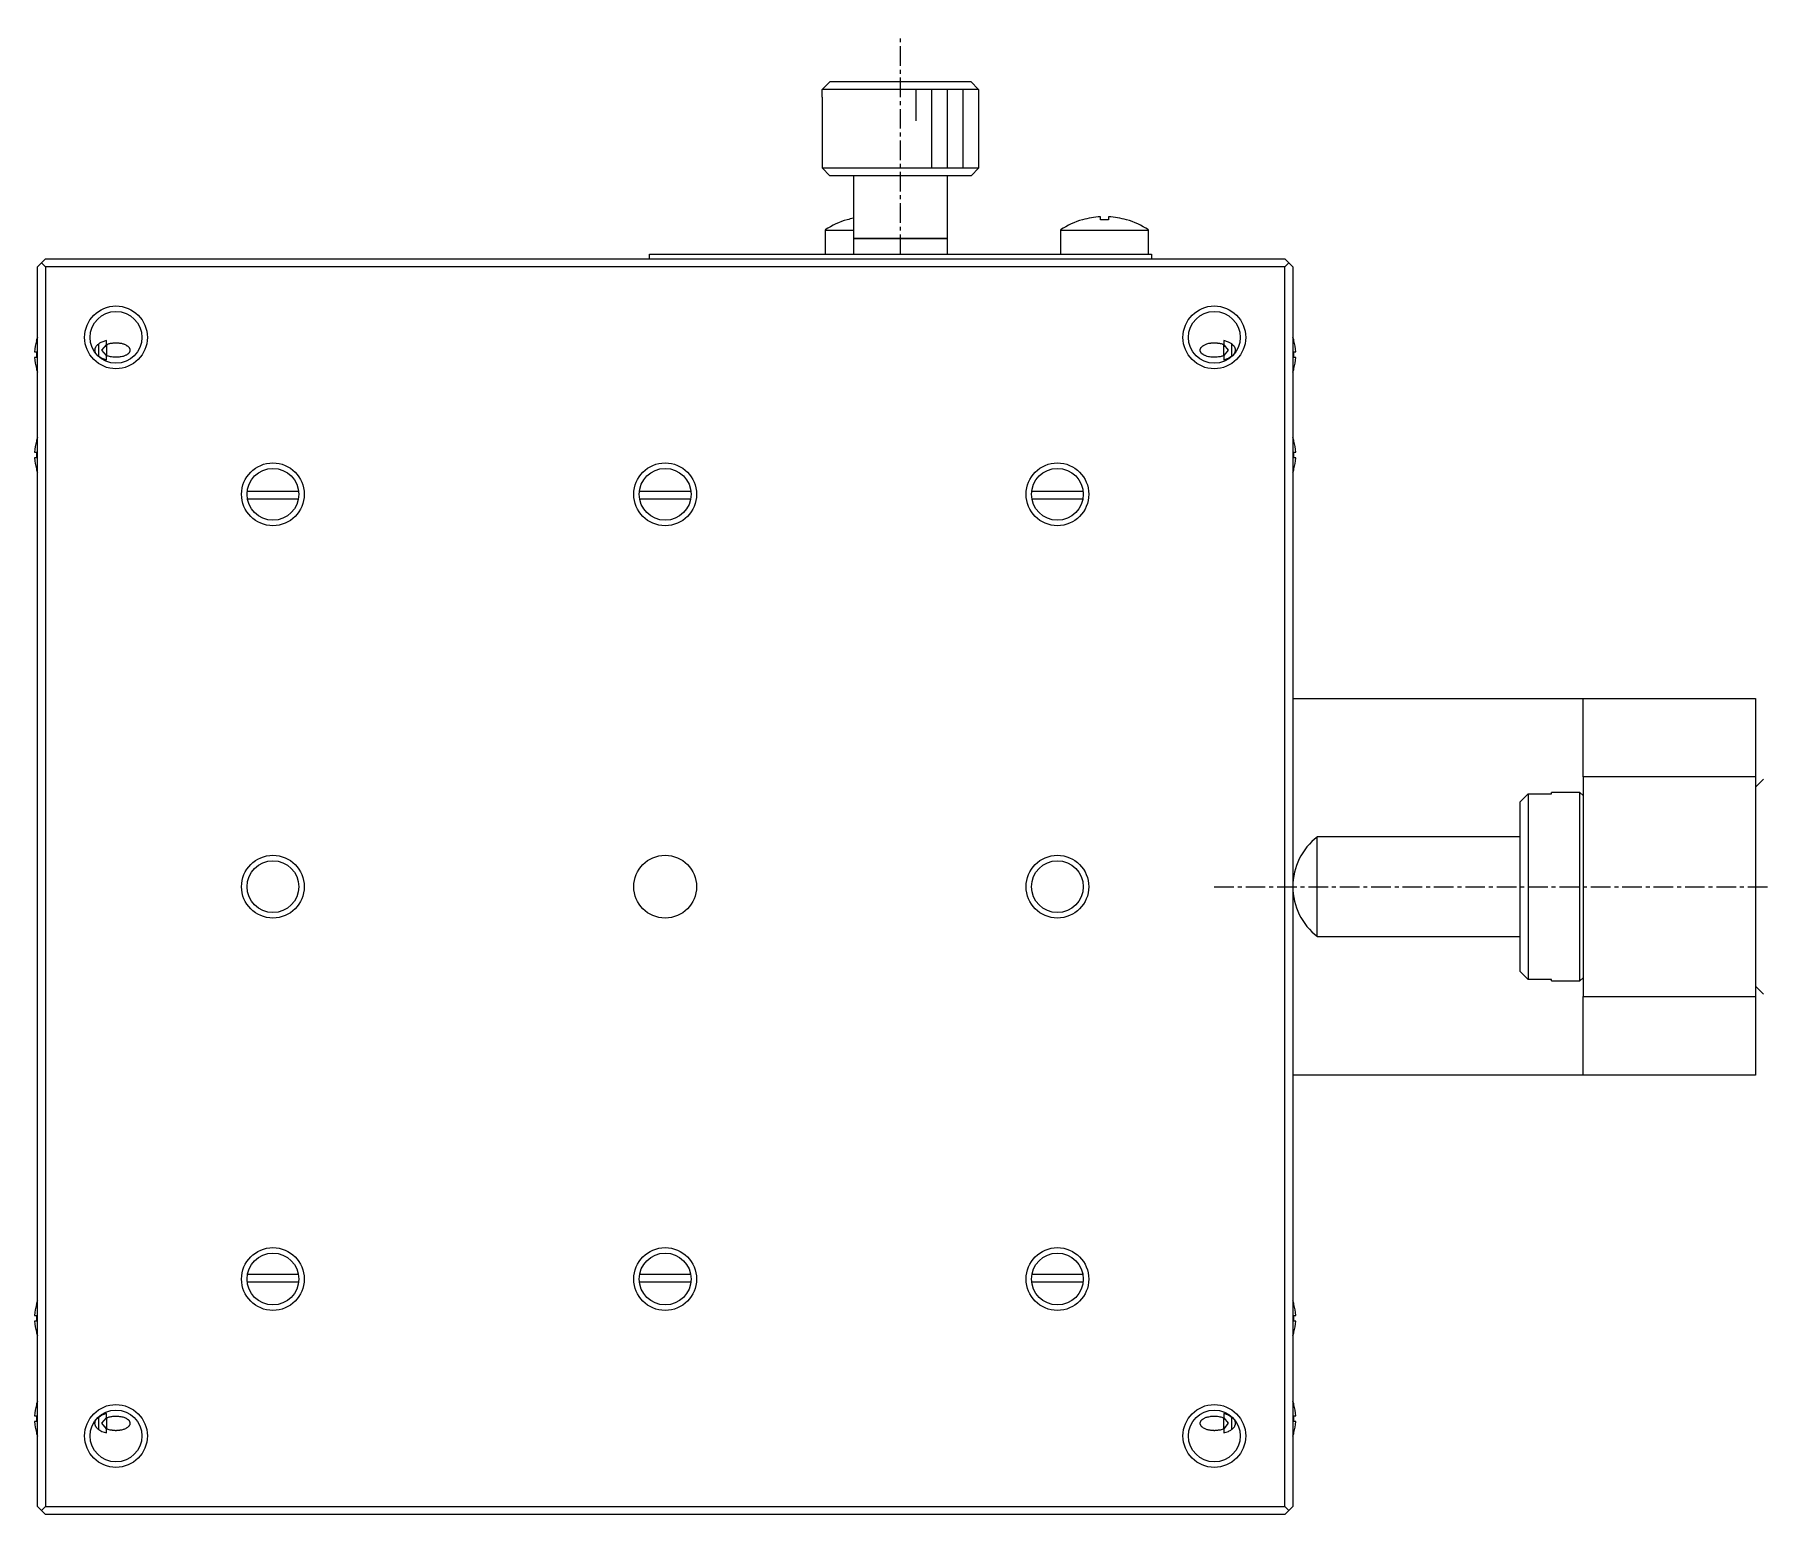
# Model space of a CAD drawing. Extents: x 1683 to 2292, y -88 to 224.
# Drawn here: x 1738.9 to 1848.8, y 41.1 to 135.4 of the extents above; entities that cross this region are included whole.
import ezdxf

# ---------------------------------------------------------------- set-up
doc = ezdxf.new("R2010")
doc.units = 0
doc.linetypes.add('CENTER', pattern=[2, 1.25, -0.25, 0.25, -0.25])
doc.layers.get('0').update_dxf_attribs({"linetype": 'CONTINUOUS'})
doc.layers.add('CENTER', color=1, linetype='CENTER')

msp = doc.modelspace()

# ---------------------------------------------------------------- linework, layer by layer
at = {"color": 7, "linetype": 'CONTINUOUS'}
for p, q in [((1789.11, 131.91), (1789.61, 132.41)), ((1789.61, 132.41), (1798.58, 132.41)), ((1789.61, 132.41), (1798.58, 132.41)), ((1798.58, 132.41), (1799.08, 131.91)), ((1789.1, 131.41), (1789.1, 126.91)), ((1789.1, 131.41), (1789.11, 131.41)), ((1789.1, 131.41), (1789.11, 131.41)), ((1789.11, 131.41), (1789.11, 131.91)), ((1799.08, 131.91), (1789.11, 131.91)), ((1799.08, 131.91), (1799.08, 131.41)), ((1799.08, 131.41), (1799.1, 131.41)), ((1799.08, 131.41), (1799.1, 131.41)), ((1799.1, 126.91), (1799.1, 131.41)), ((1789.1, 126.91), (1789.6, 126.41)), ((1789.1, 126.91), (1799.1, 126.91)), ((1798.6, 126.41), (1799.1, 126.91)), ((1798.6, 126.41), (1789.6, 126.41)), ((1791.1, 126.41), (1791.1, 122.41)), ((1797.1, 122.41), (1797.1, 126.41)), ((1790.7, 123.6), (1790.69, 123.61)), ((1790.7, 123.6), (1790.69, 123.61)), ((1805.7, 123.6), (1805.69, 123.61)), ((1805.7, 123.6), (1805.69, 123.61)), ((1806.84, 123.6), (1806.84, 123.79)), ((1807.36, 123.6), (1806.84, 123.6)), ((1807.36, 123.79), (1807.36, 123.6)), ((1808.5, 123.61), (1808.5, 123.6)), ((1808.5, 123.61), (1808.5, 123.6)), ((1789.3, 122.95), (1789.3, 121.41)), ((1789.3, 122.95), (1791.1, 122.95)), ((1791.1, 122.41), (1791.1, 121.41)), ((1797.1, 122.41), (1791.1, 122.41)), ((1791.1, 122.41), (1797.1, 122.41)), ((1797.1, 121.41), (1797.1, 122.41)), ((1804.3, 122.95), (1804.3, 121.41)), ((1804.3, 122.95), (1809.9, 122.95)), ((1809.9, 121.41), (1809.9, 122.95)), ((1739.6, 121.11), (1739.35, 120.86)), ((1739.6, 121.11), (1818.6, 121.11)), ((1778.1, 121.41), (1780.1, 121.41)), ((1778.1, 121.11), (1778.1, 121.41)), ((1780.1, 121.41), (1808.1, 121.41)), ((1808.1, 121.41), (1810.1, 121.41)), ((1810.1, 121.41), (1810.1, 121.11)), ((1818.85, 120.86), (1818.6, 121.11)), ((1739.35, 120.86), (1739.1, 120.61)), ((1739.1, 41.61), (1739.1, 120.61)), ((1739.6, 120.61), (1739.35, 120.86)), ((1739.6, 120.61), (1739.6, 41.61)), ((1818.6, 120.61), (1739.6, 120.61)), ((1818.85, 120.86), (1818.6, 120.61)), ((1818.6, 41.61), (1818.6, 120.61)), ((1819.1, 120.61), (1818.85, 120.86)), ((1819.1, 120.61), (1819.1, 41.61)), ((1739.02, 115.9), (1739.03, 115.89)), ((1739.02, 115.9), (1739.03, 115.89)), ((1743, 114.88), (1743, 115.7)), ((1743.2, 115.29), (1743.5, 115.64)), ((1743.43, 115.58), (1743.41, 115.6)), ((1743.5, 115.51), (1743.43, 115.58)), ((1743.5, 115.64), (1743.5, 115.92)), ((1743.5, 115.64), (1743.54, 115.66)), ((1743.5, 115.64), (1743.5, 115.51)), ((1743.5, 115.51), (1743.5, 114.95)), ((1743.54, 115.66), (1743.6, 115.69)), ((1743.6, 115.69), (1743.66, 115.71)), ((1743.66, 115.71), (1743.71, 115.72)), ((1743.71, 115.72), (1743.75, 115.73)), ((1743.75, 115.73), (1743.8, 115.74)), ((1743.8, 115.74), (1743.85, 115.75)), ((1743.85, 115.75), (1743.88, 115.75)), ((1743.88, 115.75), (1743.91, 115.76)), ((1743.91, 115.76), (1743.94, 115.76)), ((1743.94, 115.76), (1743.97, 115.76)), ((1743.97, 115.76), (1744, 115.77)), ((1744, 115.77), (1744.02, 115.77)), ((1744.02, 115.77), (1744.04, 115.77)), ((1744.04, 115.77), (1744.05, 115.77)), ((1744.05, 115.77), (1744.06, 115.77)), ((1744.06, 115.77), (1744.08, 115.77)), ((1744.08, 115.77), (1744.1, 115.77)), ((1744.1, 115.77), (1744.12, 115.77)), ((1744.12, 115.77), (1744.13, 115.77)), ((1744.13, 115.77), (1744.15, 115.77)), ((1744.15, 115.77), (1744.17, 115.77)), ((1744.17, 115.77), (1744.19, 115.77)), ((1744.19, 115.77), (1744.21, 115.77)), ((1744.21, 115.77), (1744.22, 115.76)), ((1744.22, 115.76), (1744.24, 115.76)), ((1744.24, 115.76), (1744.26, 115.76)), ((1744.26, 115.76), (1744.29, 115.76)), ((1744.29, 115.76), (1744.32, 115.75)), ((1744.32, 115.75), (1744.36, 115.75)), ((1744.36, 115.75), (1744.4, 115.74)), ((1744.4, 115.74), (1744.45, 115.73)), ((1744.45, 115.73), (1744.49, 115.72)), ((1744.49, 115.72), (1744.54, 115.7)), ((1744.54, 115.7), (1744.59, 115.69)), ((1744.59, 115.69), (1744.63, 115.67)), ((1744.63, 115.67), (1744.68, 115.65)), ((1744.68, 115.65), (1744.73, 115.63)), ((1744.73, 115.63), (1744.77, 115.6)), ((1744.77, 115.6), (1744.8, 115.58)), ((1744.8, 115.58), (1744.84, 115.56)), ((1744.84, 115.56), (1744.86, 115.54)), ((1744.86, 115.54), (1744.87, 115.53)), ((1744.87, 115.53), (1744.89, 115.51)), ((1744.89, 115.51), (1744.9, 115.5)), ((1744.9, 115.5), (1744.92, 115.48)), ((1744.92, 115.48), (1744.93, 115.46)), ((1744.93, 115.46), (1744.95, 115.45)), ((1744.95, 115.45), (1744.95, 115.43)), ((1813.24, 115.44), (1813.25, 115.46)), ((1813.24, 115.43), (1813.24, 115.44)), ((1813.25, 115.46), (1813.27, 115.47)), ((1813.27, 115.47), (1813.28, 115.49)), ((1813.28, 115.49), (1813.3, 115.51)), ((1813.3, 115.51), (1813.32, 115.53)), ((1813.32, 115.53), (1813.34, 115.54)), ((1813.34, 115.54), (1813.36, 115.56)), ((1813.36, 115.56), (1813.39, 115.58)), ((1813.39, 115.58), (1813.42, 115.6)), ((1813.42, 115.6), (1813.45, 115.62)), ((1813.45, 115.62), (1813.49, 115.64)), ((1813.49, 115.64), (1813.54, 115.66)), ((1813.54, 115.66), (1813.59, 115.68)), ((1813.59, 115.68), (1813.63, 115.7)), ((1813.63, 115.7), (1813.68, 115.71)), ((1813.68, 115.71), (1813.74, 115.73)), ((1813.74, 115.73), (1813.79, 115.74)), ((1813.79, 115.74), (1813.84, 115.75)), ((1813.84, 115.75), (1813.87, 115.75)), ((1813.87, 115.75), (1813.9, 115.76)), ((1813.9, 115.76), (1813.94, 115.76)), ((1813.94, 115.76), (1813.96, 115.76)), ((1813.96, 115.76), (1813.99, 115.77)), ((1813.99, 115.77), (1814.02, 115.77)), ((1814.02, 115.77), (1814.03, 115.77)), ((1814.03, 115.77), (1814.04, 115.77)), ((1814.04, 115.77), (1814.06, 115.77)), ((1814.06, 115.77), (1814.07, 115.77)), ((1814.07, 115.77), (1814.09, 115.77)), ((1814.09, 115.77), (1814.11, 115.77)), ((1814.11, 115.77), (1814.13, 115.77)), ((1814.13, 115.77), (1814.15, 115.77)), ((1814.15, 115.77), (1814.16, 115.77)), ((1814.16, 115.77), (1814.18, 115.77)), ((1814.18, 115.77), (1814.2, 115.77)), ((1814.2, 115.77), (1814.21, 115.76)), ((1814.21, 115.76), (1814.23, 115.76)), ((1814.23, 115.76), (1814.25, 115.76)), ((1814.25, 115.76), (1814.28, 115.76)), ((1814.28, 115.76), (1814.31, 115.75)), ((1814.31, 115.75), (1814.35, 115.75)), ((1814.35, 115.75), (1814.39, 115.74)), ((1814.39, 115.74), (1814.43, 115.73)), ((1814.43, 115.73), (1814.47, 115.72)), ((1814.47, 115.72), (1814.53, 115.71)), ((1814.53, 115.71), (1814.59, 115.69)), ((1814.59, 115.69), (1814.64, 115.67)), ((1814.64, 115.67), (1814.7, 115.64)), ((1814.7, 115.92), (1814.7, 115.64)), ((1814.7, 115.51), (1814.7, 115.64)), ((1814.7, 115.64), (1814.99, 115.29)), ((1814.76, 115.58), (1814.7, 115.51)), ((1814.7, 114.95), (1814.7, 115.51)), ((1814.78, 115.59), (1814.76, 115.58)), ((1815.2, 115.7), (1815.2, 114.88)), ((1819.17, 115.89), (1819.17, 115.9)), ((1819.17, 115.89), (1819.17, 115.9)), ((1738.91, 115.19), (1739.03, 115.19)), ((1739.03, 114.83), (1738.91, 114.83)), ((1739.03, 115.19), (1739.03, 114.83)), ((1743.5, 114.95), (1743.2, 115.29)), ((1743.5, 114.68), (1743.5, 114.95)), ((1743.53, 114.94), (1743.5, 114.95)), ((1743.57, 114.92), (1743.53, 114.94)), ((1743.62, 114.91), (1743.57, 114.92)), ((1743.68, 114.89), (1743.62, 114.91)), ((1743.74, 114.87), (1743.68, 114.89)), ((1743.81, 114.86), (1743.74, 114.87)), ((1743.89, 114.85), (1743.81, 114.86)), ((1743.96, 114.84), (1743.89, 114.85)), ((1744.03, 114.84), (1743.96, 114.84)), ((1744.1, 114.84), (1744.03, 114.84)), ((1744.17, 114.84), (1744.1, 114.84)), ((1744.24, 114.84), (1744.17, 114.84)), ((1744.31, 114.85), (1744.24, 114.84)), ((1744.36, 114.86), (1744.31, 114.85)), ((1744.43, 114.87), (1744.36, 114.86)), ((1744.51, 114.89), (1744.43, 114.87)), ((1744.55, 114.9), (1744.51, 114.89)), ((1744.6, 114.92), (1744.55, 114.9)), ((1744.65, 114.93), (1744.6, 114.92)), ((1744.69, 114.95), (1744.65, 114.93)), ((1744.73, 114.97), (1744.69, 114.95)), ((1744.76, 114.98), (1744.73, 114.97)), ((1744.79, 115), (1744.76, 114.98)), ((1744.81, 115.02), (1744.79, 115)), ((1744.83, 115.03), (1744.81, 115.02)), ((1744.85, 115.05), (1744.83, 115.03)), ((1744.87, 115.06), (1744.85, 115.05)), ((1744.89, 115.08), (1744.87, 115.06)), ((1744.9, 115.09), (1744.89, 115.08)), ((1744.92, 115.11), (1744.9, 115.09)), ((1744.93, 115.12), (1744.92, 115.11)), ((1744.94, 115.13), (1744.93, 115.12)), ((1744.95, 115.16), (1744.94, 115.14)), ((1744.94, 115.14), (1744.94, 115.13)), ((1744.95, 115.43), (1744.96, 115.42)), ((1744.96, 115.17), (1744.95, 115.16)), ((1744.96, 115.42), (1744.97, 115.4)), ((1744.97, 115.18), (1744.96, 115.17)), ((1744.97, 115.4), (1744.97, 115.39)), ((1744.97, 115.39), (1744.98, 115.38)), ((1744.98, 115.2), (1744.97, 115.19)), ((1744.97, 115.19), (1744.97, 115.18)), ((1744.98, 115.38), (1744.98, 115.37)), ((1744.98, 115.37), (1744.99, 115.35)), ((1744.99, 115.23), (1744.98, 115.22)), ((1744.98, 115.22), (1744.98, 115.21)), ((1744.98, 115.21), (1744.98, 115.2)), ((1744.99, 115.35), (1744.99, 115.34)), ((1744.99, 115.34), (1744.99, 115.33)), ((1744.99, 115.33), (1744.99, 115.32)), ((1744.99, 115.32), (1744.99, 115.31)), ((1744.99, 115.31), (1744.99, 115.3)), ((1744.99, 115.3), (1744.99, 115.29)), ((1744.99, 115.29), (1744.99, 115.28)), ((1744.99, 115.28), (1744.99, 115.27)), ((1744.99, 115.27), (1744.99, 115.26)), ((1744.99, 115.26), (1744.99, 115.25)), ((1744.99, 115.25), (1744.99, 115.23)), ((1813.2, 115.35), (1813.21, 115.36)), ((1813.2, 115.34), (1813.2, 115.35)), ((1813.2, 115.32), (1813.2, 115.34)), ((1813.2, 115.31), (1813.2, 115.32)), ((1813.2, 115.3), (1813.2, 115.31)), ((1813.2, 115.29), (1813.2, 115.3)), ((1813.2, 115.28), (1813.2, 115.29)), ((1813.2, 115.27), (1813.2, 115.28)), ((1813.2, 115.25), (1813.2, 115.27)), ((1813.2, 115.24), (1813.2, 115.25)), ((1813.21, 115.23), (1813.2, 115.24)), ((1813.21, 115.37), (1813.22, 115.39)), ((1813.21, 115.36), (1813.21, 115.37)), ((1813.21, 115.22), (1813.21, 115.23)), ((1813.21, 115.21), (1813.21, 115.22)), ((1813.22, 115.2), (1813.21, 115.21)), ((1813.22, 115.4), (1813.23, 115.41)), ((1813.22, 115.39), (1813.22, 115.4)), ((1813.22, 115.19), (1813.22, 115.2)), ((1813.23, 115.18), (1813.22, 115.19)), ((1813.23, 115.41), (1813.24, 115.43)), ((1813.24, 115.16), (1813.23, 115.18)), ((1813.24, 115.15), (1813.24, 115.16)), ((1813.25, 115.14), (1813.24, 115.15)), ((1813.26, 115.13), (1813.25, 115.14)), ((1813.27, 115.11), (1813.26, 115.13)), ((1813.28, 115.1), (1813.27, 115.11)), ((1813.29, 115.09), (1813.28, 115.1)), ((1813.31, 115.08), (1813.29, 115.09)), ((1813.32, 115.06), (1813.31, 115.08)), ((1813.33, 115.05), (1813.32, 115.06)), ((1813.36, 115.04), (1813.33, 115.05)), ((1813.38, 115.02), (1813.36, 115.04)), ((1813.4, 115.01), (1813.38, 115.02)), ((1813.42, 114.99), (1813.4, 115.01)), ((1813.46, 114.97), (1813.42, 114.99)), ((1813.49, 114.96), (1813.46, 114.97)), ((1813.51, 114.95), (1813.49, 114.96)), ((1813.55, 114.93), (1813.51, 114.95)), ((1813.6, 114.91), (1813.55, 114.93)), ((1813.65, 114.9), (1813.6, 114.91)), ((1813.72, 114.88), (1813.65, 114.9)), ((1813.79, 114.86), (1813.72, 114.88)), ((1813.87, 114.85), (1813.79, 114.86)), ((1813.94, 114.84), (1813.87, 114.85)), ((1814.01, 114.84), (1813.94, 114.84)), ((1814.08, 114.84), (1814.01, 114.84)), ((1814.15, 114.84), (1814.08, 114.84)), ((1814.22, 114.84), (1814.15, 114.84)), ((1814.29, 114.85), (1814.22, 114.84)), ((1814.36, 114.86), (1814.29, 114.85)), ((1814.4, 114.86), (1814.36, 114.86)), ((1814.47, 114.88), (1814.4, 114.86)), ((1814.53, 114.89), (1814.47, 114.88)), ((1814.57, 114.91), (1814.53, 114.89)), ((1814.62, 114.92), (1814.57, 114.91)), ((1814.66, 114.94), (1814.62, 114.92)), ((1814.7, 114.95), (1814.66, 114.94)), ((1814.99, 115.29), (1814.7, 114.95)), ((1814.7, 114.95), (1814.7, 114.83)), ((1814.7, 114.83), (1814.7, 114.68)), ((1819.17, 115.19), (1819.29, 115.19)), ((1819.17, 114.83), (1819.17, 115.19)), ((1819.29, 114.83), (1819.17, 114.83)), ((1739.03, 114.12), (1739.02, 114.12)), ((1739.03, 114.12), (1739.02, 114.12)), ((1819.17, 114.12), (1819.17, 114.12)), ((1819.17, 114.12), (1819.17, 114.12)), ((1739.02, 109.5), (1739.03, 109.49)), ((1739.02, 109.5), (1739.03, 109.49)), ((1819.17, 109.49), (1819.17, 109.5)), ((1819.17, 109.49), (1819.17, 109.5)), ((1738.91, 108.79), (1739.03, 108.79)), ((1739.03, 108.43), (1738.91, 108.43)), ((1739.03, 108.79), (1739.03, 108.43)), ((1819.17, 108.79), (1819.29, 108.79)), ((1819.17, 108.43), (1819.17, 108.79)), ((1819.29, 108.43), (1819.17, 108.43)), ((1739.03, 107.72), (1739.02, 107.72)), ((1739.03, 107.72), (1739.02, 107.72)), ((1819.17, 107.72), (1819.17, 107.72)), ((1819.17, 107.72), (1819.17, 107.72)), ((1752.46, 106.31), (1755.73, 106.31)), ((1755.72, 105.81), (1752.47, 105.81)), ((1777.46, 106.31), (1780.73, 106.31)), ((1780.72, 105.81), (1777.47, 105.81)), ((1802.46, 106.31), (1805.73, 106.31)), ((1805.72, 105.81), (1802.47, 105.81)), ((1819.1, 93.11), (1837.6, 93.11)), ((1837.6, 88.11), (1837.6, 93.11)), ((1837.6, 93.11), (1848.6, 93.11)), ((1848.6, 93.11), (1848.6, 88.11)), ((1837.6, 88.11), (1837.6, 74.11)), ((1848.6, 88.11), (1837.6, 88.11)), ((1848.6, 88.11), (1848.6, 74.11)), ((1849.1, 87.96), (1848.6, 87.46)), ((1833.6, 86.52), (1834.1, 87.02)), ((1834.1, 87.02), (1835.6, 87.02)), ((1834.1, 87.02), (1834.1, 75.19)), ((1837.4, 87.11), (1835.6, 87.11)), ((1835.6, 87.02), (1835.6, 87.11)), ((1835.6, 87.02), (1835.6, 87.11)), ((1837.6, 86.91), (1837.4, 87.11)), ((1837.4, 75.11), (1837.4, 87.11)), ((1833.6, 85.75), (1833.6, 86.52)), ((1833.6, 75.7), (1833.6, 86.52)), ((1833.6, 84.28), (1820.66, 84.28)), ((1820.66, 77.93), (1820.66, 84.28)), ((1820.66, 77.93), (1833.6, 77.93)), ((1833.6, 75.7), (1833.6, 76.46)), ((1834.1, 75.19), (1833.6, 75.7)), ((1835.6, 75.19), (1834.1, 75.19)), ((1835.6, 75.11), (1835.6, 75.19)), ((1835.6, 75.11), (1835.6, 75.19)), ((1835.6, 75.11), (1837.4, 75.11)), ((1837.4, 75.11), (1837.6, 75.31)), ((1837.6, 69.11), (1837.6, 74.11)), ((1837.6, 74.11), (1848.6, 74.11)), ((1848.6, 74.76), (1849.1, 74.26)), ((1848.6, 74.11), (1848.6, 69.11)), ((1837.6, 69.11), (1819.1, 69.11)), ((1848.6, 69.11), (1837.6, 69.11)), ((1752.47, 56.41), (1755.72, 56.41)), ((1777.47, 56.41), (1780.72, 56.41)), ((1802.47, 56.41), (1805.72, 56.41)), ((1755.73, 55.91), (1752.46, 55.91)), ((1780.73, 55.91), (1777.46, 55.91)), ((1805.73, 55.91), (1802.46, 55.91)), ((1739.02, 54.5), (1739.03, 54.49)), ((1739.02, 54.5), (1739.03, 54.49)), ((1819.17, 54.49), (1819.17, 54.5)), ((1819.17, 54.49), (1819.17, 54.5)), ((1738.91, 53.79), (1739.03, 53.79)), ((1739.03, 53.43), (1738.91, 53.43)), ((1739.03, 53.79), (1739.03, 53.43)), ((1819.17, 53.79), (1819.29, 53.79)), ((1819.17, 53.43), (1819.17, 53.79)), ((1819.29, 53.43), (1819.17, 53.43)), ((1739.03, 52.72), (1739.02, 52.72)), ((1739.03, 52.72), (1739.02, 52.72)), ((1819.17, 52.72), (1819.17, 52.72)), ((1819.17, 52.72), (1819.17, 52.72)), ((1738.91, 47.39), (1739.03, 47.39)), ((1739.02, 48.1), (1739.03, 48.09)), ((1739.02, 48.1), (1739.03, 48.09)), ((1739.03, 47.39), (1739.03, 47.03)), ((1743, 46.52), (1743, 47.34)), ((1743.5, 47.42), (1743.5, 47.54)), ((1743.5, 47.26), (1743.5, 47.42)), ((1743.5, 47.26), (1743.54, 47.28)), ((1743.54, 47.28), (1743.58, 47.29)), ((1743.58, 47.29), (1743.62, 47.31)), ((1743.62, 47.31), (1743.66, 47.32)), ((1743.66, 47.32), (1743.73, 47.34)), ((1743.73, 47.34), (1743.79, 47.35)), ((1743.79, 47.35), (1743.83, 47.36)), ((1743.83, 47.36), (1743.9, 47.37)), ((1743.9, 47.37), (1743.97, 47.37)), ((1743.97, 47.37), (1744.04, 47.38)), ((1744.04, 47.38), (1744.11, 47.38)), ((1744.11, 47.38), (1744.18, 47.38)), ((1744.18, 47.38), (1744.26, 47.37)), ((1744.26, 47.37), (1744.33, 47.36)), ((1744.33, 47.36), (1744.4, 47.35)), ((1744.4, 47.35), (1744.47, 47.34)), ((1744.47, 47.34), (1744.54, 47.32)), ((1744.54, 47.32), (1744.59, 47.3)), ((1744.59, 47.3), (1744.64, 47.28)), ((1744.64, 47.28), (1744.68, 47.27)), ((1813.5, 47.26), (1813.54, 47.28)), ((1813.54, 47.28), (1813.59, 47.3)), ((1813.59, 47.3), (1813.64, 47.31)), ((1813.64, 47.31), (1813.69, 47.33)), ((1813.69, 47.33), (1813.76, 47.34)), ((1813.76, 47.34), (1813.83, 47.36)), ((1813.83, 47.36), (1813.88, 47.37)), ((1813.88, 47.37), (1813.95, 47.37)), ((1813.95, 47.37), (1814.02, 47.38)), ((1814.02, 47.38), (1814.09, 47.38)), ((1814.09, 47.38), (1814.16, 47.38)), ((1814.16, 47.38), (1814.24, 47.37)), ((1814.24, 47.37), (1814.31, 47.37)), ((1814.31, 47.37), (1814.38, 47.36)), ((1814.38, 47.36), (1814.45, 47.34)), ((1814.45, 47.34), (1814.51, 47.33)), ((1814.51, 47.33), (1814.57, 47.31)), ((1814.57, 47.31), (1814.62, 47.29)), ((1814.62, 47.29), (1814.67, 47.27)), ((1814.7, 47.54), (1814.7, 47.26)), ((1815.2, 47.34), (1815.2, 46.52)), ((1819.17, 48.09), (1819.17, 48.1)), ((1819.17, 48.09), (1819.17, 48.1)), ((1819.17, 47.39), (1819.29, 47.39)), ((1819.17, 47.03), (1819.17, 47.39)), ((1739.03, 47.03), (1738.91, 47.03)), ((1739.03, 46.32), (1739.02, 46.32)), ((1739.03, 46.32), (1739.02, 46.32)), ((1743.2, 46.92), (1743.5, 47.26)), ((1743.5, 46.57), (1743.2, 46.92)), ((1743.41, 46.62), (1743.43, 46.64)), ((1743.43, 46.64), (1743.5, 46.71)), ((1743.5, 47.26), (1743.5, 46.71)), ((1743.5, 46.71), (1743.5, 46.57)), ((1743.5, 46.3), (1743.5, 46.57)), ((1743.55, 46.55), (1743.5, 46.57)), ((1743.61, 46.53), (1743.55, 46.55)), ((1743.66, 46.51), (1743.61, 46.53)), ((1743.72, 46.49), (1743.66, 46.51)), ((1743.76, 46.48), (1743.72, 46.49)), ((1743.8, 46.47), (1743.76, 46.48)), ((1743.85, 46.47), (1743.8, 46.47)), ((1743.88, 46.46), (1743.85, 46.47)), ((1743.91, 46.46), (1743.88, 46.46)), ((1743.94, 46.45), (1743.91, 46.46)), ((1743.96, 46.45), (1743.94, 46.45)), ((1743.98, 46.45), (1743.96, 46.45)), ((1743.99, 46.45), (1743.98, 46.45)), ((1744.01, 46.45), (1743.99, 46.45)), ((1744.03, 46.45), (1744.01, 46.45)), ((1744.05, 46.45), (1744.03, 46.45)), ((1744.06, 46.44), (1744.05, 46.45)), ((1744.08, 46.44), (1744.06, 46.44)), ((1744.1, 46.44), (1744.08, 46.44)), ((1744.12, 46.44), (1744.1, 46.44)), ((1744.13, 46.45), (1744.12, 46.44)), ((1744.15, 46.45), (1744.13, 46.45)), ((1744.16, 46.45), (1744.15, 46.45)), ((1744.18, 46.45), (1744.16, 46.45)), ((1744.2, 46.45), (1744.18, 46.45)), ((1744.23, 46.45), (1744.2, 46.45)), ((1744.25, 46.45), (1744.23, 46.45)), ((1744.29, 46.46), (1744.25, 46.45)), ((1744.33, 46.46), (1744.29, 46.46)), ((1744.35, 46.47), (1744.33, 46.46)), ((1744.4, 46.48), (1744.35, 46.47)), ((1744.46, 46.49), (1744.4, 46.48)), ((1744.51, 46.5), (1744.46, 46.49)), ((1744.56, 46.52), (1744.51, 46.5)), ((1744.61, 46.53), (1744.56, 46.52)), ((1744.65, 46.55), (1744.61, 46.53)), ((1744.7, 46.57), (1744.65, 46.55)), ((1744.68, 47.27), (1744.7, 47.26)), ((1744.7, 47.26), (1744.74, 47.24)), ((1744.75, 46.6), (1744.7, 46.57)), ((1744.74, 47.24), (1744.77, 47.22)), ((1744.77, 46.61), (1744.75, 46.6)), ((1744.77, 47.22), (1744.79, 47.21)), ((1744.8, 46.63), (1744.77, 46.61)), ((1744.79, 47.21), (1744.82, 47.19)), ((1744.84, 46.65), (1744.8, 46.63)), ((1744.82, 47.19), (1744.84, 47.18)), ((1744.84, 47.18), (1744.86, 47.16)), ((1744.86, 46.67), (1744.84, 46.65)), ((1744.86, 47.16), (1744.87, 47.15)), ((1744.88, 46.69), (1744.86, 46.67)), ((1744.87, 47.15), (1744.89, 47.14)), ((1744.89, 46.71), (1744.88, 46.69)), ((1744.89, 47.14), (1744.9, 47.12)), ((1744.91, 46.73), (1744.89, 46.71)), ((1744.9, 47.12), (1744.91, 47.11)), ((1744.91, 47.11), (1744.92, 47.1)), ((1744.93, 46.74), (1744.91, 46.73)), ((1744.92, 47.1), (1744.93, 47.09)), ((1744.93, 47.09), (1744.94, 47.08)), ((1744.94, 46.76), (1744.93, 46.74)), ((1744.94, 47.08), (1744.95, 47.06)), ((1744.95, 46.77), (1744.94, 46.76)), ((1744.95, 47.06), (1744.96, 47.05)), ((1744.96, 46.79), (1744.95, 46.77)), ((1744.96, 47.05), (1744.96, 47.04)), ((1744.96, 47.04), (1744.97, 47.03)), ((1744.97, 46.81), (1744.96, 46.8)), ((1744.96, 46.8), (1744.96, 46.79)), ((1744.97, 47.03), (1744.97, 47.02)), ((1744.97, 47.02), (1744.98, 47)), ((1744.98, 46.83), (1744.97, 46.81)), ((1744.98, 47), (1744.98, 46.99)), ((1744.98, 46.99), (1744.99, 46.98)), ((1744.99, 46.86), (1744.98, 46.85)), ((1744.98, 46.85), (1744.98, 46.84)), ((1744.98, 46.84), (1744.98, 46.83)), ((1744.99, 46.98), (1744.99, 46.97)), ((1744.99, 46.97), (1744.99, 46.96)), ((1744.99, 46.96), (1744.99, 46.95)), ((1744.99, 46.95), (1744.99, 46.94)), ((1744.99, 46.94), (1744.99, 46.93)), ((1744.99, 46.93), (1744.99, 46.91)), ((1744.99, 46.91), (1744.99, 46.9)), ((1744.99, 46.9), (1744.99, 46.89)), ((1744.99, 46.89), (1744.99, 46.88)), ((1744.99, 46.88), (1744.99, 46.86)), ((1813.2, 46.97), (1813.21, 46.98)), ((1813.2, 46.96), (1813.2, 46.97)), ((1813.2, 46.95), (1813.2, 46.96)), ((1813.2, 46.93), (1813.2, 46.95)), ((1813.2, 46.92), (1813.2, 46.93)), ((1813.2, 46.91), (1813.2, 46.92)), ((1813.2, 46.9), (1813.2, 46.91)), ((1813.2, 46.89), (1813.2, 46.9)), ((1813.2, 46.88), (1813.2, 46.89)), ((1813.2, 46.87), (1813.2, 46.88)), ((1813.21, 46.86), (1813.2, 46.87)), ((1813.21, 47), (1813.22, 47.01)), ((1813.21, 46.99), (1813.21, 47)), ((1813.21, 46.98), (1813.21, 46.99)), ((1813.21, 46.85), (1813.21, 46.86)), ((1813.21, 46.84), (1813.21, 46.85)), ((1813.22, 46.82), (1813.21, 46.84)), ((1813.22, 47.02), (1813.23, 47.03)), ((1813.22, 47.01), (1813.22, 47.02)), ((1813.22, 46.81), (1813.22, 46.82)), ((1813.23, 46.8), (1813.22, 46.81)), ((1813.23, 47.04), (1813.24, 47.06)), ((1813.23, 47.03), (1813.23, 47.04)), ((1813.24, 46.78), (1813.23, 46.8)), ((1813.24, 47.06), (1813.25, 47.07)), ((1813.25, 46.77), (1813.24, 46.78)), ((1813.25, 47.07), (1813.26, 47.08)), ((1813.26, 46.75), (1813.25, 46.77)), ((1813.26, 47.08), (1813.27, 47.09)), ((1813.27, 46.73), (1813.26, 46.75)), ((1813.27, 47.09), (1813.28, 47.11)), ((1813.29, 46.72), (1813.27, 46.73)), ((1813.28, 47.11), (1813.29, 47.12)), ((1813.29, 47.12), (1813.31, 47.14)), ((1813.3, 46.7), (1813.29, 46.72)), ((1813.32, 46.68), (1813.3, 46.7)), ((1813.31, 47.14), (1813.32, 47.15)), ((1813.32, 47.15), (1813.34, 47.17)), ((1813.34, 46.67), (1813.32, 46.68)), ((1813.34, 47.17), (1813.36, 47.18)), ((1813.36, 46.65), (1813.34, 46.67)), ((1813.36, 47.18), (1813.38, 47.2)), ((1813.39, 46.63), (1813.36, 46.65)), ((1813.38, 47.2), (1813.41, 47.21)), ((1813.42, 46.61), (1813.39, 46.63)), ((1813.41, 47.21), (1813.44, 47.23)), ((1813.47, 46.59), (1813.42, 46.61)), ((1813.44, 47.23), (1813.47, 47.25)), ((1813.47, 47.25), (1813.5, 47.26)), ((1813.51, 46.56), (1813.47, 46.59)), ((1813.56, 46.54), (1813.51, 46.56)), ((1813.61, 46.53), (1813.56, 46.54)), ((1813.65, 46.51), (1813.61, 46.53)), ((1813.7, 46.5), (1813.65, 46.51)), ((1813.75, 46.49), (1813.7, 46.5)), ((1813.79, 46.48), (1813.75, 46.49)), ((1813.83, 46.47), (1813.79, 46.48)), ((1813.87, 46.46), (1813.83, 46.47)), ((1813.9, 46.46), (1813.87, 46.46)), ((1813.94, 46.45), (1813.9, 46.46)), ((1813.95, 46.45), (1813.94, 46.45)), ((1813.97, 46.45), (1813.95, 46.45)), ((1813.99, 46.45), (1813.97, 46.45)), ((1814, 46.45), (1813.99, 46.45)), ((1814.02, 46.45), (1814, 46.45)), ((1814.04, 46.45), (1814.02, 46.45)), ((1814.06, 46.45), (1814.04, 46.45)), ((1814.08, 46.44), (1814.06, 46.45)), ((1814.09, 46.44), (1814.08, 46.44)), ((1814.11, 46.44), (1814.09, 46.44)), ((1814.13, 46.44), (1814.11, 46.44)), ((1814.14, 46.45), (1814.13, 46.44)), ((1814.16, 46.45), (1814.14, 46.45)), ((1814.17, 46.45), (1814.16, 46.45)), ((1814.2, 46.45), (1814.17, 46.45)), ((1814.22, 46.45), (1814.2, 46.45)), ((1814.25, 46.45), (1814.22, 46.45)), ((1814.28, 46.46), (1814.25, 46.45)), ((1814.31, 46.46), (1814.28, 46.46)), ((1814.35, 46.47), (1814.31, 46.46)), ((1814.39, 46.47), (1814.35, 46.47)), ((1814.44, 46.48), (1814.39, 46.47)), ((1814.48, 46.49), (1814.44, 46.48)), ((1814.53, 46.51), (1814.48, 46.49)), ((1814.59, 46.53), (1814.53, 46.51)), ((1814.66, 46.55), (1814.59, 46.53)), ((1814.7, 46.57), (1814.66, 46.55)), ((1814.67, 47.27), (1814.7, 47.26)), ((1814.7, 47.26), (1814.99, 46.92)), ((1814.7, 46.71), (1814.7, 47.26)), ((1814.99, 46.92), (1814.7, 46.57)), ((1814.7, 46.57), (1814.7, 46.71)), ((1814.7, 46.71), (1814.76, 46.64)), ((1814.7, 46.57), (1814.7, 46.3)), ((1814.76, 46.64), (1814.78, 46.62)), ((1819.29, 47.03), (1819.17, 47.03)), ((1819.17, 46.32), (1819.17, 46.32)), ((1819.17, 46.32), (1819.17, 46.32)), ((1739.1, 41.61), (1739.35, 41.36)), ((1739.6, 41.61), (1739.35, 41.36)), ((1739.35, 41.36), (1739.6, 41.11)), ((1739.6, 41.61), (1818.6, 41.61)), ((1818.6, 41.11), (1739.6, 41.11)), ((1818.85, 41.36), (1818.6, 41.61)), ((1818.6, 41.11), (1818.85, 41.36)), ((1818.85, 41.36), (1819.1, 41.61))]:
    msp.add_line(p, q, dxfattribs=at)
at = {"color": 3, "linetype": 'CONTINUOUS'}
for p, q in [((1795.1, 129.91), (1795.1, 131.91)), ((1796.1, 126.91), (1796.1, 131.91)), ((1797.1, 126.91), (1797.1, 131.91)), ((1798.1, 126.91), (1798.1, 131.91)), ((1742.78, 115.44), (1742.77, 115.42)), ((1742.79, 115.46), (1742.78, 115.44)), ((1742.8, 115.48), (1742.79, 115.46)), ((1742.81, 115.51), (1742.8, 115.48)), ((1742.83, 115.54), (1742.81, 115.51)), ((1742.85, 115.56), (1742.83, 115.54)), ((1742.87, 115.58), (1742.85, 115.56)), ((1742.89, 115.61), (1742.87, 115.58)), ((1742.91, 115.63), (1742.89, 115.61)), ((1742.96, 115.66), (1742.91, 115.63)), ((1743, 115.7), (1742.96, 115.66)), ((1743.05, 115.73), (1743, 115.7)), ((1743.09, 115.76), (1743.05, 115.73)), ((1743.14, 115.78), (1743.09, 115.76)), ((1743.19, 115.81), (1743.14, 115.78)), ((1743.5, 115.92), (1743.19, 115.81)), ((1815, 115.81), (1814.7, 115.92)), ((1815.05, 115.78), (1815, 115.81)), ((1815.13, 115.74), (1815.05, 115.78)), ((1815.17, 115.71), (1815.13, 115.74)), ((1815.21, 115.69), (1815.17, 115.71)), ((1815.25, 115.66), (1815.21, 115.69)), ((1815.28, 115.63), (1815.25, 115.66)), ((1815.31, 115.59), (1815.28, 115.63)), ((1815.34, 115.56), (1815.31, 115.59)), ((1815.36, 115.54), (1815.34, 115.56)), ((1815.37, 115.52), (1815.36, 115.54)), ((1815.39, 115.5), (1815.37, 115.52)), ((1815.4, 115.48), (1815.39, 115.5)), ((1815.41, 115.46), (1815.4, 115.48)), ((1815.42, 115.44), (1815.41, 115.46)), ((1815.43, 115.42), (1815.42, 115.44)), ((1742.75, 115.31), (1742.74, 115.29)), ((1742.74, 115.29), (1742.75, 115.28)), ((1742.76, 115.38), (1742.75, 115.36)), ((1742.75, 115.36), (1742.75, 115.34)), ((1742.75, 115.34), (1742.75, 115.33)), ((1742.75, 115.33), (1742.75, 115.31)), ((1742.75, 115.28), (1742.75, 115.26)), ((1742.75, 115.26), (1742.75, 115.24)), ((1742.75, 115.24), (1742.75, 115.23)), ((1742.75, 115.23), (1742.75, 115.21)), ((1742.75, 115.21), (1742.76, 115.19)), ((1742.77, 115.42), (1742.76, 115.4)), ((1742.76, 115.4), (1742.76, 115.38)), ((1742.76, 115.19), (1742.76, 115.18)), ((1742.76, 115.18), (1742.77, 115.16)), ((1742.77, 115.16), (1742.78, 115.14)), ((1742.78, 115.14), (1742.78, 115.13)), ((1742.78, 115.13), (1742.79, 115.11)), ((1742.79, 115.11), (1742.81, 115.09)), ((1742.81, 115.09), (1742.82, 115.07)), ((1742.82, 115.07), (1742.83, 115.05)), ((1742.83, 115.05), (1742.85, 115.03)), ((1742.85, 115.03), (1742.86, 115.01)), ((1742.86, 115.01), (1742.88, 115)), ((1742.88, 115), (1742.88, 114.99)), ((1742.88, 114.99), (1743.2, 114.78)), ((1743.2, 114.78), (1743.5, 114.68)), ((1814.7, 114.68), (1815, 114.78)), ((1815, 114.78), (1815.34, 115.02)), ((1815.34, 115.02), (1815.35, 115.04)), ((1815.35, 115.04), (1815.37, 115.07)), ((1815.37, 115.07), (1815.38, 115.08)), ((1815.38, 115.08), (1815.39, 115.1)), ((1815.39, 115.1), (1815.4, 115.12)), ((1815.4, 115.12), (1815.41, 115.14)), ((1815.41, 115.14), (1815.42, 115.16)), ((1815.42, 115.16), (1815.43, 115.18)), ((1815.43, 115.4), (1815.43, 115.42)), ((1815.44, 115.38), (1815.43, 115.4)), ((1815.43, 115.2), (1815.44, 115.22)), ((1815.43, 115.18), (1815.43, 115.2)), ((1815.44, 115.36), (1815.44, 115.38)), ((1815.44, 115.34), (1815.44, 115.36)), ((1815.45, 115.32), (1815.44, 115.34)), ((1815.44, 115.23), (1815.45, 115.25)), ((1815.44, 115.22), (1815.44, 115.23)), ((1815.45, 115.31), (1815.45, 115.32)), ((1815.45, 115.29), (1815.45, 115.31)), ((1815.45, 115.27), (1815.45, 115.29)), ((1815.45, 115.25), (1815.45, 115.27)), ((1743.2, 47.44), (1742.85, 47.19)), ((1743.5, 47.54), (1743.2, 47.44)), ((1815, 47.44), (1814.7, 47.54)), ((1815.31, 47.22), (1815, 47.44)), ((1742.75, 46.94), (1742.74, 46.93)), ((1742.74, 46.93), (1742.74, 46.91)), ((1742.74, 46.91), (1742.75, 46.89)), ((1742.76, 47.02), (1742.75, 47)), ((1742.75, 47), (1742.75, 46.98)), ((1742.75, 46.98), (1742.75, 46.96)), ((1742.75, 46.96), (1742.75, 46.94)), ((1742.75, 46.89), (1742.75, 46.87)), ((1742.75, 46.87), (1742.75, 46.85)), ((1742.75, 46.85), (1742.76, 46.83)), ((1742.77, 47.05), (1742.76, 47.03)), ((1742.76, 47.03), (1742.76, 47.02)), ((1742.76, 46.83), (1742.76, 46.82)), ((1742.76, 46.82), (1742.77, 46.8)), ((1742.78, 47.07), (1742.77, 47.05)), ((1742.77, 46.8), (1742.77, 46.78)), ((1742.77, 46.78), (1742.78, 46.76)), ((1742.79, 47.09), (1742.78, 47.07)), ((1742.78, 46.76), (1742.8, 46.73)), ((1742.8, 47.11), (1742.79, 47.09)), ((1742.81, 47.13), (1742.8, 47.11)), ((1742.8, 46.73), (1742.81, 46.71)), ((1742.82, 47.15), (1742.81, 47.13)), ((1742.81, 46.71), (1742.82, 46.69)), ((1742.84, 47.18), (1742.82, 47.15)), ((1742.82, 46.69), (1742.83, 46.68)), ((1742.83, 46.68), (1742.85, 46.66)), ((1742.85, 47.19), (1742.84, 47.18)), ((1742.85, 46.66), (1742.88, 46.62)), ((1742.88, 46.62), (1742.91, 46.59)), ((1742.91, 46.59), (1742.95, 46.56)), ((1742.95, 46.56), (1742.98, 46.53)), ((1742.98, 46.53), (1743.02, 46.5)), ((1743.02, 46.5), (1743.06, 46.48)), ((1743.06, 46.48), (1743.14, 46.43)), ((1743.14, 46.43), (1743.19, 46.4)), ((1743.19, 46.4), (1743.5, 46.3)), ((1814.7, 46.3), (1815, 46.4)), ((1815, 46.4), (1815.05, 46.43)), ((1815.05, 46.43), (1815.1, 46.46)), ((1815.1, 46.46), (1815.15, 46.48)), ((1815.15, 46.48), (1815.19, 46.52)), ((1815.19, 46.52), (1815.24, 46.55)), ((1815.24, 46.55), (1815.28, 46.59)), ((1815.28, 46.59), (1815.3, 46.61)), ((1815.3, 46.61), (1815.32, 46.63)), ((1815.32, 47.22), (1815.31, 47.22)), ((1815.33, 47.2), (1815.32, 47.22)), ((1815.32, 46.63), (1815.34, 46.65)), ((1815.35, 47.18), (1815.33, 47.2)), ((1815.34, 46.65), (1815.36, 46.68)), ((1815.36, 47.17), (1815.35, 47.18)), ((1815.37, 47.15), (1815.36, 47.17)), ((1815.36, 46.68), (1815.38, 46.7)), ((1815.39, 47.13), (1815.37, 47.15)), ((1815.38, 46.7), (1815.4, 46.73)), ((1815.4, 47.11), (1815.39, 47.13)), ((1815.41, 47.09), (1815.4, 47.11)), ((1815.4, 46.73), (1815.41, 46.75)), ((1815.42, 47.07), (1815.41, 47.09)), ((1815.41, 46.77), (1815.42, 46.79)), ((1815.41, 46.75), (1815.41, 46.77)), ((1815.42, 47.06), (1815.42, 47.07)), ((1815.43, 47.04), (1815.42, 47.06)), ((1815.42, 46.79), (1815.43, 46.81)), ((1815.43, 47.02), (1815.43, 47.04)), ((1815.44, 47.01), (1815.43, 47.02)), ((1815.43, 46.81), (1815.44, 46.83)), ((1815.44, 46.99), (1815.44, 47.01)), ((1815.44, 46.97), (1815.44, 46.99)), ((1815.45, 46.96), (1815.44, 46.97)), ((1815.44, 46.87), (1815.45, 46.89)), ((1815.44, 46.86), (1815.44, 46.87)), ((1815.44, 46.83), (1815.44, 46.86)), ((1815.45, 46.94), (1815.45, 46.96)), ((1815.45, 46.92), (1815.45, 46.94)), ((1815.45, 46.91), (1815.45, 46.92)), ((1815.45, 46.89), (1815.45, 46.91))]:
    msp.add_line(p, q, dxfattribs=at)
for centre in [(1744.1, 116.11), (1814.1, 116.11), (1754.1, 106.11), (1779.1, 106.11), (1804.1, 106.11), (1754.1, 81.11), (1804.1, 81.11), (1754.1, 56.11), (1779.1, 56.11), (1804.1, 56.11), (1744.1, 46.11), (1814.1, 46.11)]:
    msp.add_circle(centre, 2, dxfattribs=at)
at = {"color": 7, "linetype": 'CONTINUOUS'}
for centre, radius in [((1744.1, 116.11), 1.65), ((1814.1, 116.11), 1.65), ((1754.1, 106.11), 1.65), ((1779.1, 106.11), 1.65), ((1804.1, 106.11), 1.65), ((1754.1, 81.11), 1.65), ((1779.1, 81.11), 2), ((1804.1, 81.11), 1.65), ((1754.1, 56.11), 1.65), ((1779.1, 56.11), 1.65), ((1804.1, 56.11), 1.65), ((1744.1, 46.11), 1.65), ((1814.1, 46.11), 1.65)]:
    msp.add_circle(centre, radius, dxfattribs=at)
for centre, radius, start, end in [((1792.1, 118.81), 5, 106.2858, 124.0558), ((1792.1, 118.81), 4.99, 101.5528, 106.2726), ((1807.1, 118.81), 5, 106.2858, 124.0558), ((1807.1, 118.81), 4.99, 92.9848, 106.2726), ((1807.1, 118.81), 4.99, 73.7274, 87.0152), ((1807.1, 118.81), 5, 55.9442, 73.7142), ((1742.1, 115.01), 3.19, 163.8933, 176.7703), ((1742.1, 115.01), 3.2, 159.6359, 163.8775), ((1816.1, 115.01), 3.2, 16.1225, 20.3641), ((1816.1, 115.01), 3.19, 3.2297, 16.1067), ((1742.1, 115.01), 3.19, 183.2297, 196.1067), ((1816.1, 115.01), 3.19, 343.8933, 356.7703), ((1742.1, 115.01), 3.2, 196.1225, 200.3641), ((1816.1, 115.01), 3.2, 339.6359, 343.8775), ((1742.1, 108.61), 3.19, 163.8933, 176.7703), ((1742.1, 108.61), 3.2, 159.6359, 163.8775), ((1816.1, 108.61), 3.2, 16.1225, 20.3641), ((1816.1, 108.61), 3.19, 3.2297, 16.1067), ((1742.1, 108.61), 3.19, 183.2297, 196.1067), ((1816.1, 108.61), 3.19, 343.8933, 356.7703), ((1742.1, 108.61), 3.2, 196.1225, 200.3641), ((1816.1, 108.61), 3.2, 339.6359, 343.8775), ((1823.1, 81.11), 4, 127.4627, 180), ((1823.1, 81.11), 4, 180, 232.5373), ((1742.1, 53.61), 3.19, 163.8933, 176.7703), ((1742.1, 53.61), 3.2, 159.6359, 163.8775), ((1816.1, 53.61), 3.2, 16.1225, 20.3641), ((1816.1, 53.61), 3.19, 3.2297, 16.1067), ((1742.1, 53.61), 3.19, 183.2297, 196.1067), ((1816.1, 53.61), 3.19, 343.8933, 356.7703), ((1742.1, 53.61), 3.2, 196.1225, 200.3641), ((1816.1, 53.61), 3.2, 339.6359, 343.8775), ((1742.1, 47.21), 3.19, 163.8933, 176.7703), ((1742.1, 47.21), 3.2, 159.6359, 163.8775), ((1816.1, 47.21), 3.2, 16.1225, 20.3641), ((1816.1, 47.21), 3.19, 3.2297, 16.1067), ((1742.1, 47.21), 3.19, 183.2297, 196.1067), ((1742.1, 47.21), 3.2, 196.1225, 200.3641), ((1816.1, 47.21), 3.2, 339.6359, 343.8775), ((1816.1, 47.21), 3.19, 343.8933, 356.7703)]:
    msp.add_arc(centre, radius, start, end, dxfattribs=at)
at = {"layer": 'CENTER', "color": 1, "linetype": 'CENTER'}
for p, q in [((1794.1, 121.41), (1794.1, 135.41)), ((1814.1, 81.11), (1980.6, 81.11))]:
    msp.add_line(p, q, dxfattribs=at)

doc.saveas('drawing.dxf')
